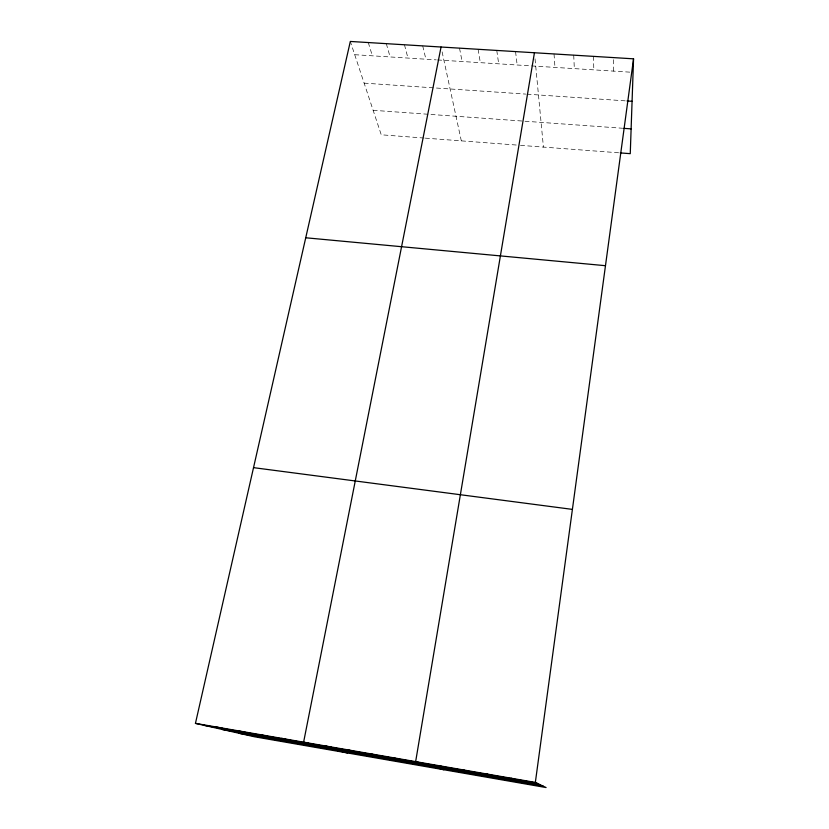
<?xml version="1.0" encoding="UTF-8"?>
<svg xmlns="http://www.w3.org/2000/svg" width="829" height="829" viewBox="0 0 829 829"><rect width="100%" height="100%" fill="white"/><g stroke="black" fill="none" stroke-linecap="round" stroke-linejoin="round"><path stroke-width="0.62" stroke-dasharray="4.14 3.11" d="M613.377 71.107L613.491 57.595M354.719 54.704L436.209 59.864M437.494 59.947L630.62 72.196M364.138 83.138L525.7 94.091M526.985 94.174L625.76 100.879M373.133 110.298L622.62 128.257M424.116 138.049L381.247 134.795L350.325 41.45M425.35 138.142L519.223 145.251M520.488 145.355L618.973 152.816M368.273 42.548L372.366 55.823M386.314 43.657L390.107 56.942M404.459 44.776L407.951 58.071M422.707 45.896L425.899 59.211M442.106 51.864L461.318 140.868M459.525 48.155L462.095 61.512M478.095 49.294L480.343 62.662M496.768 50.434L498.695 63.833M515.555 51.585L517.161 65.004M535.026 58.849L543.43 147.085M554.031 53.947L554.964 67.398M573.73 55.16L574.321 68.631M593.554 56.372L593.792 69.864"/><path stroke-width="1.24" d="M195.447 723.375L535.347 782.41L546.093 787.55L254.285 736.732L195.447 723.375L350.325 41.45L633.553 58.828L630.258 153.666L620.227 152.909M535.347 782.41L633.553 58.828M534.446 52.745L415.65 761.613L443.857 769.747M441.059 47.015L303.611 742.162L347.652 752.991M627.025 100.962L632.071 101.304M623.833 128.35L631.118 128.868M305.735 237.778L605.481 265.694M253.529 467.649L572.404 509.389M203.986 725.313L536.912 783.156M222.099 729.427L540.228 784.742M239.135 733.292L543.337 786.234M216.783 727.085L224.908 728.95M238.265 730.815L245.964 732.608M259.892 734.567L267.166 736.297M281.673 738.349L288.523 739.996M325.704 745.996L331.662 747.499M347.952 749.862L353.455 751.281M370.356 753.748L375.402 755.095M392.915 757.675L397.505 758.939M439.235 765.716L442.852 766.815M462.996 769.84L466.105 770.856M486.934 773.996L489.535 774.928M511.047 778.182L513.141 779.022"/></g></svg>
